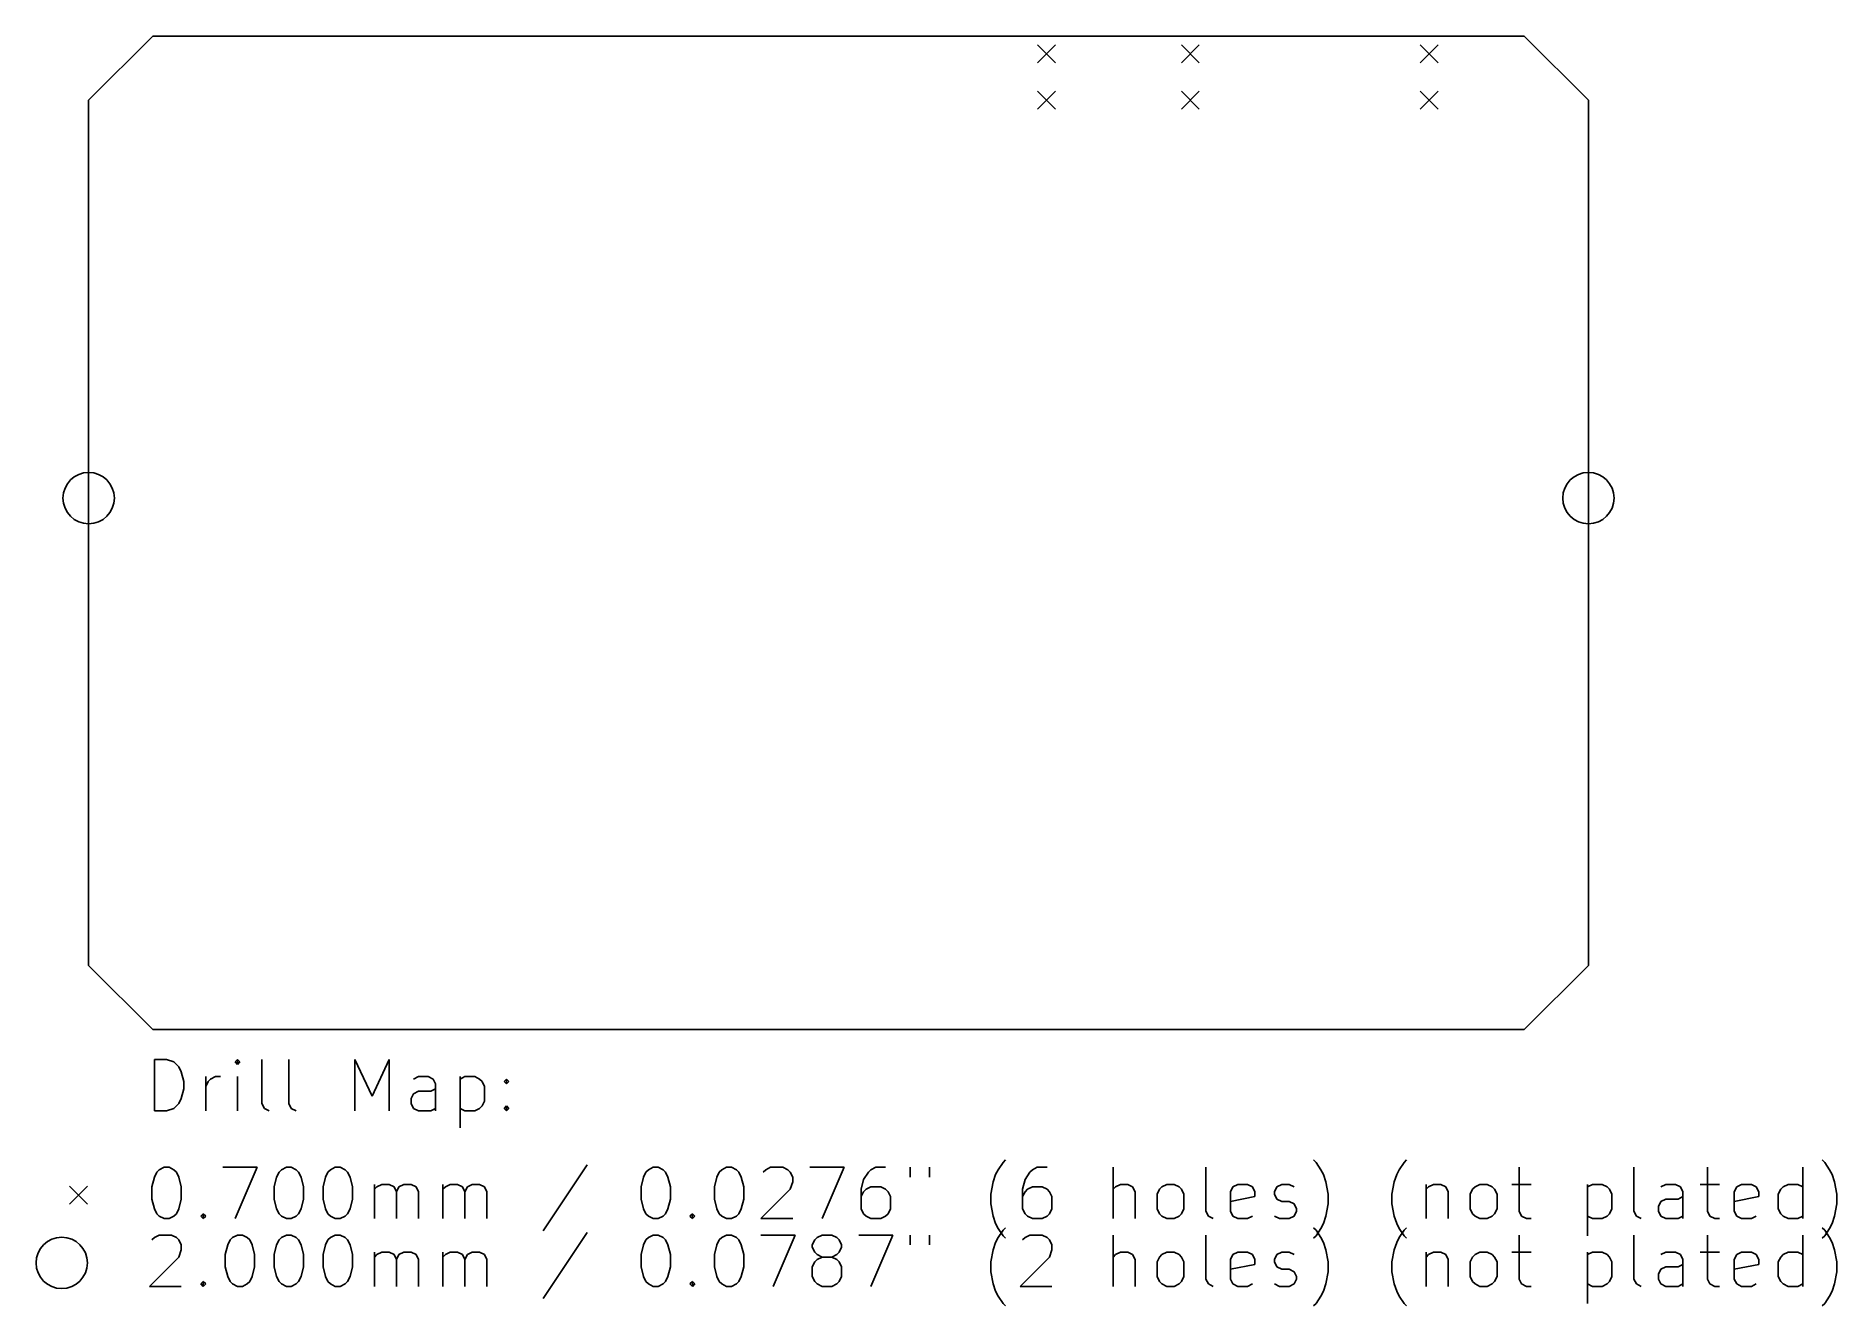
# Model space of a CAD drawing. Extents: x -2 to 68.1, y -49.5 to 0.
import ezdxf

# ---------------------------------------------------------------- set-up
doc = ezdxf.new("R2010")
doc.units = 0
doc.layers.add('BLACK', color=7, linetype='CONTINUOUS')

msp = doc.modelspace()

# ---------------------------------------------------------------- linework, layer by layer
at = {"layer": 'BLACK', "linetype": 'CONTINUOUS'}
for p, q in [((2.5, 0), (0, -2.5)), ((55.9, 0), (2.5, 0)), ((55.9, 0), (58.4, -2.5)), ((36.95, -0.35), (37.65, -1.05)), ((37.65, -0.35), (36.95, -1.05)), ((42.55, -0.35), (43.25, -1.05)), ((43.25, -0.35), (42.55, -1.05)), ((51.85, -0.35), (52.55, -1.05)), ((52.55, -0.35), (51.85, -1.05)), ((0, -36.2), (0, -2.5)), ((36.95, -2.15), (37.65, -2.85)), ((37.65, -2.15), (36.95, -2.85)), ((42.55, -2.15), (43.25, -2.85)), ((43.25, -2.15), (42.55, -2.85)), ((51.85, -2.15), (52.55, -2.85)), ((52.55, -2.15), (51.85, -2.85)), ((58.4, -36.2), (58.4, -2.5)), ((2.5, -38.7), (0, -36.2)), ((55.9, -38.7), (58.4, -36.2)), ((2.5, -38.7), (55.9, -38.7)), ((2.557768, -41.864838), (2.557768, -39.864838)), ((2.557768, -39.864838), (3.033958, -39.864838)), ((3.033958, -39.864838), (3.319673, -39.960076)), ((3.319673, -39.960076), (3.510149, -40.150552)), ((5.795863, -39.864838), (5.700625, -39.960076)), ((5.700625, -39.960076), (5.795863, -40.055314)), ((5.891101, -39.960076), (5.795863, -39.864838)), ((5.795863, -39.864838), (5.795863, -40.055314)), ((5.795863, -40.055314), (5.891101, -39.960076)), ((6.748244, -41.579123), (6.748244, -39.864838)), ((7.795863, -41.579123), (7.795863, -39.864838)), ((10.367292, -41.864838), (10.367292, -39.864838)), ((10.367292, -39.864838), (11.033959, -41.293409)), ((11.033959, -41.293409), (11.700625, -39.864838)), ((11.700625, -39.864838), (11.700625, -41.864838)), ((3.510149, -40.150552), (3.605387, -40.341028)), ((3.605387, -40.341028), (3.700625, -40.72198)), ((4.557768, -41.864838), (4.557768, -40.531504)), ((4.653006, -40.72198), (4.748244, -40.626742)), ((4.748244, -40.626742), (4.93872, -40.531504)), ((4.93872, -40.531504), (5.129197, -40.531504)), ((5.795863, -41.864838), (5.795863, -40.531504)), ((12.843482, -40.531504), (12.653006, -40.626742)), ((13.224435, -40.531504), (12.843482, -40.531504)), ((13.414911, -40.626742), (13.224435, -40.531504)), ((13.510149, -40.817219), (13.414911, -40.626742)), ((14.46253, -40.531504), (14.46253, -42.531504)), ((14.46253, -40.626742), (14.653006, -40.531504)), ((14.653006, -40.531504), (15.033959, -40.531504)), ((15.033959, -40.531504), (15.224435, -40.626742)), ((15.224435, -40.626742), (15.319673, -40.72198)), ((16.176816, -40.72198), (16.272054, -40.626742)), ((16.272054, -40.626742), (16.367292, -40.72198)), ((16.272054, -40.626742), (16.272054, -40.817219)), ((3.700625, -41.007695), (3.605387, -41.388647)), ((3.700625, -40.72198), (3.700625, -41.007695)), ((4.557768, -40.912457), (4.653006, -40.72198)), ((12.557768, -41.388647), (12.653006, -41.198171)), ((12.653006, -41.198171), (12.843482, -41.102933)), ((12.843482, -41.102933), (13.319673, -41.102933)), ((13.319673, -41.102933), (13.510149, -41.007695)), ((13.510149, -41.864838), (13.510149, -40.817219)), ((15.319673, -40.72198), (15.414911, -40.912457)), ((15.414911, -40.912457), (15.414911, -41.483885)), ((16.272054, -40.817219), (16.176816, -40.72198)), ((16.367292, -40.72198), (16.272054, -40.817219)), ((3.033958, -41.864838), (2.557768, -41.864838)), ((3.319673, -41.7696), (3.033958, -41.864838)), ((3.510149, -41.579123), (3.319673, -41.7696)), ((3.605387, -41.388647), (3.510149, -41.579123)), ((6.843482, -41.7696), (6.748244, -41.579123)), ((7.033958, -41.864838), (6.843482, -41.7696)), ((7.891101, -41.7696), (7.795863, -41.579123)), ((8.081577, -41.864838), (7.891101, -41.7696)), ((12.557768, -41.579123), (12.557768, -41.388647)), ((12.653006, -41.7696), (12.557768, -41.579123)), ((12.843482, -41.864838), (12.653006, -41.7696)), ((13.319673, -41.864838), (12.843482, -41.864838)), ((13.510149, -41.7696), (13.319673, -41.864838)), ((14.653006, -41.864838), (14.46253, -41.7696)), ((15.033959, -41.864838), (14.653006, -41.864838)), ((15.224435, -41.7696), (15.033959, -41.864838)), ((15.319673, -41.674361), (15.224435, -41.7696)), ((15.414911, -41.483885), (15.319673, -41.674361)), ((16.176816, -41.7696), (16.272054, -41.674361)), ((16.272054, -41.864838), (16.176816, -41.7696)), ((16.272054, -41.674361), (16.367292, -41.7696)), ((16.272054, -41.674361), (16.272054, -41.864838)), ((16.367292, -41.7696), (16.272054, -41.864838)), ((2.653006, -44.255314), (2.748244, -44.160076)), ((2.748244, -44.160076), (2.93872, -44.064838)), ((2.93872, -44.064838), (3.129197, -44.064838)), ((3.129197, -44.064838), (3.319673, -44.160076)), ((3.319673, -44.160076), (3.414911, -44.255314)), ((5.224435, -44.064838), (6.557768, -44.064838)), ((6.557768, -44.064838), (5.700625, -46.064838)), ((7.414911, -44.255314), (7.510149, -44.160076)), ((7.510149, -44.160076), (7.700625, -44.064838)), ((7.700625, -44.064838), (7.891102, -44.064838)), ((7.891102, -44.064838), (8.081578, -44.160076)), ((8.081578, -44.160076), (8.176816, -44.255314)), ((9.319673, -44.255314), (9.414911, -44.160076)), ((9.414911, -44.160076), (9.605387, -44.064838)), ((9.605387, -44.064838), (9.795864, -44.064838)), ((9.795864, -44.064838), (9.98634, -44.160076)), ((9.98634, -44.160076), (10.081578, -44.255314)), ((19.414912, -43.9696), (17.700627, -46.541028)), ((21.700627, -44.255314), (21.795865, -44.160076)), ((21.795865, -44.160076), (21.986341, -44.064838)), ((21.986341, -44.064838), (22.176818, -44.064838)), ((22.176818, -44.064838), (22.367294, -44.160076)), ((22.367294, -44.160076), (22.462532, -44.255314)), ((24.55777, -44.255314), (24.653008, -44.160076)), ((24.653008, -44.160076), (24.843484, -44.064838)), ((24.843484, -44.064838), (25.033961, -44.064838)), ((25.033961, -44.064838), (25.224437, -44.160076)), ((25.224437, -44.160076), (25.319675, -44.255314)), ((26.272056, -44.255314), (26.367294, -44.160076)), ((26.367294, -44.160076), (26.55777, -44.064838)), ((26.55777, -44.064838), (27.033961, -44.064838)), ((27.033961, -44.064838), (27.224437, -44.160076)), ((27.224437, -44.160076), (27.319675, -44.255314)), ((28.08158, -44.064838), (29.414913, -44.064838)), ((29.414913, -44.064838), (28.55777, -46.064838)), ((30.462532, -44.160076), (30.367294, -44.255314)), ((30.653008, -44.064838), (30.462532, -44.160076)), ((31.033961, -44.064838), (30.653008, -44.064838)), ((31.986342, -44.064838), (31.986342, -44.44579)), ((32.748247, -44.064838), (32.748247, -44.44579)), ((35.319676, -44.350552), (35.414914, -44.160076)), ((35.414914, -44.160076), (35.60539, -43.874361)), ((35.60539, -43.874361), (35.700629, -43.779123)), ((36.748247, -44.160076), (36.653009, -44.255314)), ((36.938723, -44.064838), (36.748247, -44.160076)), ((37.319676, -44.064838), (36.938723, -44.064838)), ((39.891105, -46.064838), (39.891105, -44.064838)), ((43.510153, -45.779123), (43.510153, -44.064838)), ((47.795868, -43.874361), (47.70063, -43.779123)), ((47.986344, -44.160076), (47.795868, -43.874361)), ((48.081582, -44.350552), (47.986344, -44.160076)), ((50.938725, -44.350552), (51.033963, -44.160076)), ((51.033963, -44.160076), (51.224439, -43.874361)), ((51.224439, -43.874361), (51.319678, -43.779123)), ((55.70063, -44.064838), (55.70063, -45.779123)), ((60.176821, -45.779123), (60.176821, -44.064838)), ((63.033964, -44.064838), (63.033964, -45.779123)), ((66.74825, -46.064838), (66.74825, -44.064838)), ((67.605393, -43.874361), (67.510155, -43.779123)), ((67.795869, -44.160076), (67.605393, -43.874361)), ((67.891107, -44.350552), (67.795869, -44.160076)), ((-0.75, -44.8), (-0.05, -45.5)), ((-0.05, -44.8), (-0.75, -45.5)), ((2.46253, -44.826742), (2.557768, -44.44579)), ((2.46253, -45.302933), (2.46253, -44.826742)), ((2.557768, -44.44579), (2.653006, -44.255314)), ((3.414911, -44.255314), (3.510149, -44.44579)), ((3.510149, -44.44579), (3.605387, -44.826742)), ((3.605387, -44.826742), (3.605387, -45.302933)), ((7.224435, -44.826742), (7.319673, -44.44579)), ((7.224435, -45.302933), (7.224435, -44.826742)), ((7.319673, -44.44579), (7.414911, -44.255314)), ((8.176816, -44.255314), (8.272054, -44.44579)), ((8.272054, -44.44579), (8.367292, -44.826742)), ((8.367292, -44.826742), (8.367292, -45.302933)), ((9.129197, -44.826742), (9.224435, -44.44579)), ((9.129197, -45.302933), (9.129197, -44.826742)), ((9.224435, -44.44579), (9.319673, -44.255314)), ((10.081578, -44.255314), (10.176816, -44.44579)), ((10.176816, -44.44579), (10.272054, -44.826742)), ((10.272054, -44.826742), (10.272054, -45.302933)), ((11.129197, -46.064838), (11.129197, -44.731504)), ((11.129197, -44.92198), (11.224435, -44.826742)), ((11.224435, -44.826742), (11.414911, -44.731504)), ((11.414911, -44.731504), (11.700626, -44.731504)), ((11.700626, -44.731504), (11.891102, -44.826742)), ((11.891102, -44.826742), (11.98634, -45.017219)), ((11.98634, -45.017219), (12.081578, -44.826742)), ((12.081578, -44.826742), (12.272054, -44.731504)), ((12.272054, -44.731504), (12.557768, -44.731504)), ((12.557768, -44.731504), (12.748245, -44.826742)), ((12.748245, -44.826742), (12.843483, -45.017219)), ((13.795864, -46.064838), (13.795864, -44.731504)), ((13.795864, -44.92198), (13.891102, -44.826742)), ((13.891102, -44.826742), (14.081578, -44.731504)), ((14.081578, -44.731504), (14.367293, -44.731504)), ((14.367293, -44.731504), (14.557769, -44.826742)), ((14.557769, -44.826742), (14.653007, -45.017219)), ((14.653007, -45.017219), (14.748245, -44.826742)), ((14.748245, -44.826742), (14.938721, -44.731504)), ((14.938721, -44.731504), (15.224435, -44.731504)), ((15.224435, -44.731504), (15.414912, -44.826742)), ((15.414912, -44.826742), (15.51015, -45.017219)), ((21.510151, -44.826742), (21.605389, -44.44579)), ((21.510151, -45.302933), (21.510151, -44.826742)), ((21.605389, -44.44579), (21.700627, -44.255314)), ((22.462532, -44.255314), (22.55777, -44.44579)), ((22.55777, -44.44579), (22.653008, -44.826742)), ((22.653008, -44.826742), (22.653008, -45.302933)), ((24.367294, -44.826742), (24.462532, -44.44579)), ((24.367294, -45.302933), (24.367294, -44.826742)), ((24.462532, -44.44579), (24.55777, -44.255314)), ((25.319675, -44.255314), (25.414913, -44.44579)), ((25.414913, -44.44579), (25.510151, -44.826742)), ((25.510151, -44.826742), (25.510151, -45.302933)), ((27.319675, -44.255314), (27.414913, -44.44579)), ((27.414913, -44.636266), (27.319675, -44.92198)), ((27.414913, -44.44579), (27.414913, -44.636266)), ((30.176818, -44.541028), (30.08158, -44.92198)), ((30.367294, -44.255314), (30.176818, -44.541028)), ((30.462532, -44.826742), (30.272056, -44.92198)), ((30.843485, -44.826742), (30.462532, -44.826742)), ((31.033961, -44.92198), (30.843485, -44.826742)), ((35.1292, -45.112457), (35.224438, -44.636266)), ((35.224438, -44.636266), (35.319676, -44.350552)), ((36.462533, -44.541028), (36.367295, -44.92198)), ((36.653009, -44.255314), (36.462533, -44.541028)), ((36.748247, -44.826742), (36.557771, -44.92198)), ((37.1292, -44.826742), (36.748247, -44.826742)), ((37.319676, -44.92198), (37.1292, -44.826742)), ((39.986343, -44.826742), (39.891105, -44.92198)), ((40.176819, -44.731504), (39.986343, -44.826742)), ((40.462534, -44.731504), (40.176819, -44.731504)), ((40.65301, -44.826742), (40.462534, -44.731504)), ((40.748248, -45.017219), (40.65301, -44.826742)), ((41.700629, -44.92198), (41.795867, -44.826742)), ((41.795867, -44.826742), (41.986343, -44.731504)), ((41.986343, -44.731504), (42.272058, -44.731504)), ((42.272058, -44.731504), (42.462534, -44.826742)), ((42.462534, -44.826742), (42.557772, -44.92198)), ((44.462534, -45.017219), (44.557772, -44.826742)), ((44.557772, -44.826742), (44.748248, -44.731504)), ((44.748248, -44.731504), (45.129201, -44.731504)), ((45.129201, -44.731504), (45.319677, -44.826742)), ((45.319677, -44.826742), (45.414915, -45.017219)), ((46.17682, -45.017219), (46.272058, -44.826742)), ((46.272058, -44.826742), (46.462534, -44.731504)), ((46.462534, -44.731504), (46.748248, -44.731504)), ((46.748248, -44.731504), (46.938725, -44.826742)), ((48.17682, -44.636266), (48.081582, -44.350552)), ((48.272058, -45.112457), (48.17682, -44.636266)), ((50.748249, -45.112457), (50.843487, -44.636266)), ((50.843487, -44.636266), (50.938725, -44.350552)), ((52.081582, -44.731504), (52.081582, -46.064838)), ((52.081582, -44.92198), (52.17682, -44.826742)), ((52.17682, -44.826742), (52.367296, -44.731504)), ((52.367296, -44.731504), (52.653011, -44.731504)), ((52.653011, -44.731504), (52.843487, -44.826742)), ((52.843487, -44.826742), (52.938725, -45.017219)), ((53.891106, -44.92198), (53.986344, -44.826742)), ((53.986344, -44.826742), (54.17682, -44.731504)), ((54.17682, -44.731504), (54.462535, -44.731504)), ((54.462535, -44.731504), (54.653011, -44.826742)), ((54.653011, -44.826742), (54.748249, -44.92198)), ((55.414916, -44.731504), (56.17682, -44.731504)), ((58.367297, -44.731504), (58.367297, -46.731504)), ((58.367297, -44.826742), (58.557773, -44.731504)), ((58.557773, -44.731504), (58.938726, -44.731504)), ((58.938726, -44.731504), (59.129202, -44.826742)), ((59.129202, -44.826742), (59.22444, -44.92198)), ((61.414916, -44.731504), (61.22444, -44.826742)), ((61.795869, -44.731504), (61.414916, -44.731504)), ((61.986345, -44.826742), (61.795869, -44.731504)), ((62.081583, -45.017219), (61.986345, -44.826742)), ((62.74825, -44.731504), (63.510154, -44.731504)), ((64.081583, -45.017219), (64.176821, -44.826742)), ((64.176821, -44.826742), (64.367297, -44.731504)), ((64.367297, -44.731504), (64.74825, -44.731504)), ((64.74825, -44.731504), (64.938726, -44.826742)), ((64.938726, -44.826742), (65.033964, -45.017219)), ((65.891107, -44.92198), (65.986345, -44.826742)), ((65.986345, -44.826742), (66.176821, -44.731504)), ((66.176821, -44.731504), (66.557774, -44.731504)), ((66.557774, -44.731504), (66.74825, -44.826742)), ((67.986345, -44.636266), (67.891107, -44.350552)), ((68.081583, -45.112457), (67.986345, -44.636266)), ((2.557768, -45.683885), (2.46253, -45.302933)), ((3.605387, -45.302933), (3.510149, -45.683885)), ((7.319673, -45.683885), (7.224435, -45.302933)), ((8.367292, -45.302933), (8.272054, -45.683885)), ((9.224435, -45.683885), (9.129197, -45.302933)), ((10.272054, -45.302933), (10.176816, -45.683885)), ((11.98634, -45.017219), (11.98634, -46.064838)), ((12.843483, -45.017219), (12.843483, -46.064838)), ((14.653007, -45.017219), (14.653007, -46.064838)), ((15.51015, -45.017219), (15.51015, -46.064838)), ((21.605389, -45.683885), (21.510151, -45.302933)), ((22.653008, -45.302933), (22.55777, -45.683885)), ((24.462532, -45.683885), (24.367294, -45.302933)), ((25.510151, -45.302933), (25.414913, -45.683885)), ((27.319675, -44.92198), (26.176818, -46.064838)), ((30.08158, -44.92198), (30.08158, -45.683885)), ((30.176818, -45.017219), (30.08158, -45.207695)), ((30.272056, -44.92198), (30.176818, -45.017219)), ((31.129199, -45.017219), (31.033961, -44.92198)), ((31.224437, -45.207695), (31.129199, -45.017219)), ((31.224437, -45.683885), (31.224437, -45.207695)), ((35.1292, -45.493409), (35.1292, -45.112457)), ((35.224438, -45.9696), (35.1292, -45.493409)), ((36.367295, -44.92198), (36.367295, -45.683885)), ((36.462533, -45.017219), (36.367295, -45.207695)), ((36.557771, -44.92198), (36.462533, -45.017219)), ((37.414914, -45.017219), (37.319676, -44.92198)), ((37.510152, -45.207695), (37.414914, -45.017219)), ((37.510152, -45.683885), (37.510152, -45.207695)), ((40.748248, -46.064838), (40.748248, -45.017219)), ((41.605391, -45.112457), (41.700629, -44.92198)), ((41.605391, -45.683885), (41.605391, -45.112457)), ((42.557772, -44.92198), (42.65301, -45.112457)), ((42.65301, -45.112457), (42.65301, -45.683885)), ((44.462534, -45.779123), (44.462534, -45.017219)), ((45.414915, -45.207695), (44.462534, -45.398171)), ((45.414915, -45.017219), (45.414915, -45.207695)), ((46.17682, -45.112457), (46.17682, -45.017219)), ((46.272058, -45.302933), (46.17682, -45.112457)), ((46.462534, -45.398171), (46.272058, -45.302933)), ((46.748248, -45.398171), (46.462534, -45.398171)), ((46.938725, -45.493409), (46.748248, -45.398171)), ((47.033963, -45.683885), (46.938725, -45.493409)), ((48.17682, -45.9696), (48.272058, -45.493409)), ((48.272058, -45.493409), (48.272058, -45.112457)), ((50.748249, -45.493409), (50.748249, -45.112457)), ((50.843487, -45.9696), (50.748249, -45.493409)), ((52.938725, -45.017219), (52.938725, -46.064838)), ((53.795868, -45.112457), (53.891106, -44.92198)), ((53.795868, -45.683885), (53.795868, -45.112457)), ((54.748249, -44.92198), (54.843487, -45.112457)), ((54.843487, -45.112457), (54.843487, -45.683885)), ((59.22444, -44.92198), (59.319678, -45.112457)), ((59.319678, -45.112457), (59.319678, -45.683885)), ((61.129202, -45.588647), (61.22444, -45.398171)), ((61.22444, -45.398171), (61.414916, -45.302933)), ((61.414916, -45.302933), (61.891107, -45.302933)), ((61.891107, -45.302933), (62.081583, -45.207695)), ((62.081583, -46.064838), (62.081583, -45.017219)), ((64.081583, -45.779123), (64.081583, -45.017219)), ((65.033964, -45.207695), (64.081583, -45.398171)), ((65.033964, -45.017219), (65.033964, -45.207695)), ((65.795869, -45.112457), (65.891107, -44.92198)), ((65.795869, -45.683885), (65.795869, -45.112457)), ((67.986345, -45.9696), (68.081583, -45.493409)), ((68.081583, -45.493409), (68.081583, -45.112457)), ((2.653006, -45.874361), (2.557768, -45.683885)), ((2.748244, -45.9696), (2.653006, -45.874361)), ((2.93872, -46.064838), (2.748244, -45.9696)), ((3.129197, -46.064838), (2.93872, -46.064838)), ((3.319673, -45.9696), (3.129197, -46.064838)), ((3.414911, -45.874361), (3.319673, -45.9696)), ((3.510149, -45.683885), (3.414911, -45.874361)), ((4.367292, -45.9696), (4.46253, -45.874361)), ((4.46253, -46.064838), (4.367292, -45.9696)), ((4.46253, -45.874361), (4.557768, -45.9696)), ((4.46253, -45.874361), (4.46253, -46.064838)), ((4.557768, -45.9696), (4.46253, -46.064838)), ((7.414911, -45.874361), (7.319673, -45.683885)), ((7.510149, -45.9696), (7.414911, -45.874361)), ((7.700625, -46.064838), (7.510149, -45.9696)), ((7.891102, -46.064838), (7.700625, -46.064838)), ((8.081578, -45.9696), (7.891102, -46.064838)), ((8.176816, -45.874361), (8.081578, -45.9696)), ((8.272054, -45.683885), (8.176816, -45.874361)), ((9.319673, -45.874361), (9.224435, -45.683885)), ((9.414911, -45.9696), (9.319673, -45.874361)), ((9.605387, -46.064838), (9.414911, -45.9696)), ((9.795864, -46.064838), (9.605387, -46.064838)), ((9.98634, -45.9696), (9.795864, -46.064838)), ((10.081578, -45.874361), (9.98634, -45.9696)), ((10.176816, -45.683885), (10.081578, -45.874361)), ((21.700627, -45.874361), (21.605389, -45.683885)), ((21.795865, -45.9696), (21.700627, -45.874361)), ((21.986341, -46.064838), (21.795865, -45.9696)), ((22.176818, -46.064838), (21.986341, -46.064838)), ((22.367294, -45.9696), (22.176818, -46.064838)), ((22.462532, -45.874361), (22.367294, -45.9696)), ((22.55777, -45.683885), (22.462532, -45.874361)), ((23.414913, -45.9696), (23.510151, -45.874361)), ((23.510151, -46.064838), (23.414913, -45.9696)), ((23.510151, -45.874361), (23.605389, -45.9696)), ((23.510151, -45.874361), (23.510151, -46.064838)), ((23.605389, -45.9696), (23.510151, -46.064838)), ((24.55777, -45.874361), (24.462532, -45.683885)), ((24.653008, -45.9696), (24.55777, -45.874361)), ((24.843484, -46.064838), (24.653008, -45.9696)), ((25.033961, -46.064838), (24.843484, -46.064838)), ((25.224437, -45.9696), (25.033961, -46.064838)), ((25.319675, -45.874361), (25.224437, -45.9696)), ((25.414913, -45.683885), (25.319675, -45.874361)), ((26.176818, -46.064838), (27.414913, -46.064838)), ((30.08158, -45.683885), (30.176818, -45.874361)), ((30.176818, -45.874361), (30.272056, -45.9696)), ((30.272056, -45.9696), (30.462532, -46.064838)), ((30.462532, -46.064838), (30.843485, -46.064838)), ((30.843485, -46.064838), (31.033961, -45.9696)), ((31.033961, -45.9696), (31.129199, -45.874361)), ((31.129199, -45.874361), (31.224437, -45.683885)), ((35.319676, -46.255314), (35.224438, -45.9696)), ((35.414914, -46.44579), (35.319676, -46.255314)), ((36.367295, -45.683885), (36.462533, -45.874361)), ((36.462533, -45.874361), (36.557771, -45.9696)), ((36.557771, -45.9696), (36.748247, -46.064838)), ((36.748247, -46.064838), (37.1292, -46.064838)), ((37.1292, -46.064838), (37.319676, -45.9696)), ((37.319676, -45.9696), (37.414914, -45.874361)), ((37.414914, -45.874361), (37.510152, -45.683885)), ((41.700629, -45.874361), (41.605391, -45.683885)), ((41.795867, -45.9696), (41.700629, -45.874361)), ((41.986343, -46.064838), (41.795867, -45.9696)), ((42.272058, -46.064838), (41.986343, -46.064838)), ((42.462534, -45.9696), (42.272058, -46.064838)), ((42.557772, -45.874361), (42.462534, -45.9696)), ((42.65301, -45.683885), (42.557772, -45.874361)), ((43.605391, -45.9696), (43.510153, -45.779123)), ((43.795867, -46.064838), (43.605391, -45.9696)), ((44.557772, -45.9696), (44.462534, -45.779123)), ((44.748248, -46.064838), (44.557772, -45.9696)), ((45.129201, -46.064838), (44.748248, -46.064838)), ((45.319677, -45.9696), (45.129201, -46.064838)), ((46.17682, -45.9696), (46.367296, -46.064838)), ((46.367296, -46.064838), (46.748248, -46.064838)), ((46.748248, -46.064838), (46.938725, -45.9696)), ((46.938725, -45.9696), (47.033963, -45.779123)), ((47.033963, -45.779123), (47.033963, -45.683885)), ((47.986344, -46.44579), (48.081582, -46.255314)), ((48.081582, -46.255314), (48.17682, -45.9696)), ((50.938725, -46.255314), (50.843487, -45.9696)), ((51.033963, -46.44579), (50.938725, -46.255314)), ((53.891106, -45.874361), (53.795868, -45.683885)), ((53.986344, -45.9696), (53.891106, -45.874361)), ((54.17682, -46.064838), (53.986344, -45.9696)), ((54.462535, -46.064838), (54.17682, -46.064838)), ((54.653011, -45.9696), (54.462535, -46.064838)), ((54.748249, -45.874361), (54.653011, -45.9696)), ((54.843487, -45.683885), (54.748249, -45.874361)), ((55.70063, -45.779123), (55.795868, -45.9696)), ((55.795868, -45.9696), (55.986344, -46.064838)), ((55.986344, -46.064838), (56.17682, -46.064838)), ((58.557773, -46.064838), (58.367297, -45.9696)), ((58.938726, -46.064838), (58.557773, -46.064838)), ((59.129202, -45.9696), (58.938726, -46.064838)), ((59.22444, -45.874361), (59.129202, -45.9696)), ((59.319678, -45.683885), (59.22444, -45.874361)), ((60.272059, -45.9696), (60.176821, -45.779123)), ((60.462535, -46.064838), (60.272059, -45.9696)), ((61.129202, -45.779123), (61.129202, -45.588647)), ((61.22444, -45.9696), (61.129202, -45.779123)), ((61.414916, -46.064838), (61.22444, -45.9696)), ((61.891107, -46.064838), (61.414916, -46.064838)), ((62.081583, -45.9696), (61.891107, -46.064838)), ((63.033964, -45.779123), (63.129202, -45.9696)), ((63.129202, -45.9696), (63.319678, -46.064838)), ((63.319678, -46.064838), (63.510154, -46.064838)), ((64.176821, -45.9696), (64.081583, -45.779123)), ((64.367297, -46.064838), (64.176821, -45.9696)), ((64.74825, -46.064838), (64.367297, -46.064838)), ((64.938726, -45.9696), (64.74825, -46.064838)), ((65.891107, -45.874361), (65.795869, -45.683885)), ((65.986345, -45.9696), (65.891107, -45.874361)), ((66.176821, -46.064838), (65.986345, -45.9696)), ((66.557774, -46.064838), (66.176821, -46.064838)), ((66.74825, -45.9696), (66.557774, -46.064838)), ((67.795869, -46.44579), (67.891107, -46.255314)), ((67.891107, -46.255314), (67.986345, -45.9696)), ((2.46253, -46.895314), (2.557768, -46.800076)), ((2.557768, -46.800076), (2.748244, -46.704838)), ((2.748244, -46.704838), (3.224435, -46.704838)), ((3.224435, -46.704838), (3.414911, -46.800076)), ((3.414911, -46.800076), (3.510149, -46.895314)), ((3.510149, -46.895314), (3.605387, -47.08579)), ((5.414911, -47.08579), (5.510149, -46.895314)), ((5.510149, -46.895314), (5.605387, -46.800076)), ((5.605387, -46.800076), (5.795863, -46.704838)), ((5.795863, -46.704838), (5.98634, -46.704838)), ((5.98634, -46.704838), (6.176816, -46.800076)), ((6.176816, -46.800076), (6.272054, -46.895314)), ((6.272054, -46.895314), (6.367292, -47.08579)), ((7.319673, -47.08579), (7.414911, -46.895314)), ((7.414911, -46.895314), (7.510149, -46.800076)), ((7.510149, -46.800076), (7.700625, -46.704838)), ((7.700625, -46.704838), (7.891102, -46.704838)), ((7.891102, -46.704838), (8.081578, -46.800076)), ((8.081578, -46.800076), (8.176816, -46.895314)), ((8.176816, -46.895314), (8.272054, -47.08579)), ((9.224435, -47.08579), (9.319673, -46.895314)), ((9.319673, -46.895314), (9.414911, -46.800076)), ((9.414911, -46.800076), (9.605387, -46.704838)), ((9.605387, -46.704838), (9.795864, -46.704838)), ((9.795864, -46.704838), (9.98634, -46.800076)), ((9.98634, -46.800076), (10.081578, -46.895314)), ((10.081578, -46.895314), (10.176816, -47.08579)), ((19.414912, -46.6096), (17.700627, -49.181028)), ((21.605389, -47.08579), (21.700627, -46.895314)), ((21.700627, -46.895314), (21.795865, -46.800076)), ((21.795865, -46.800076), (21.986341, -46.704838)), ((21.986341, -46.704838), (22.176818, -46.704838)), ((22.176818, -46.704838), (22.367294, -46.800076)), ((22.367294, -46.800076), (22.462532, -46.895314)), ((22.462532, -46.895314), (22.55777, -47.08579)), ((24.462532, -47.08579), (24.55777, -46.895314)), ((24.55777, -46.895314), (24.653008, -46.800076)), ((24.653008, -46.800076), (24.843484, -46.704838)), ((24.843484, -46.704838), (25.033961, -46.704838)), ((25.033961, -46.704838), (25.224437, -46.800076)), ((25.224437, -46.800076), (25.319675, -46.895314)), ((25.319675, -46.895314), (25.414913, -47.08579)), ((26.176818, -46.704838), (27.510151, -46.704838)), ((27.510151, -46.704838), (26.653008, -48.704838)), ((28.176818, -47.08579), (28.272056, -46.895314)), ((28.272056, -46.895314), (28.367294, -46.800076)), ((28.367294, -46.800076), (28.55777, -46.704838)), ((28.55777, -46.704838), (28.938723, -46.704838)), ((28.938723, -46.704838), (29.129199, -46.800076)), ((29.129199, -46.800076), (29.224437, -46.895314)), ((29.224437, -46.895314), (29.319675, -47.08579)), ((29.986342, -46.704838), (31.319675, -46.704838)), ((31.319675, -46.704838), (30.462532, -48.704838)), ((31.986342, -46.704838), (31.986342, -47.08579)), ((32.748247, -46.704838), (32.748247, -47.08579)), ((35.319676, -46.990552), (35.414914, -46.800076)), ((35.60539, -46.731504), (35.414914, -46.44579)), ((35.414914, -46.800076), (35.60539, -46.514361)), ((35.60539, -46.514361), (35.700629, -46.419123)), ((35.700629, -46.826742), (35.60539, -46.731504)), ((36.367295, -46.895314), (36.462533, -46.800076)), ((36.462533, -46.800076), (36.653009, -46.704838)), ((36.653009, -46.704838), (37.1292, -46.704838)), ((37.1292, -46.704838), (37.319676, -46.800076)), ((37.319676, -46.800076), (37.414914, -46.895314)), ((37.414914, -46.895314), (37.510152, -47.08579)), ((39.891105, -48.704838), (39.891105, -46.704838)), ((43.510153, -48.419123), (43.510153, -46.704838)), ((47.795868, -46.514361), (47.70063, -46.419123)), ((47.70063, -46.826742), (47.795868, -46.731504)), ((47.795868, -46.731504), (47.986344, -46.44579)), ((47.986344, -46.800076), (47.795868, -46.514361)), ((48.081582, -46.990552), (47.986344, -46.800076)), ((50.938725, -46.990552), (51.033963, -46.800076)), ((51.224439, -46.731504), (51.033963, -46.44579)), ((51.033963, -46.800076), (51.224439, -46.514361)), ((51.224439, -46.514361), (51.319678, -46.419123)), ((51.319678, -46.826742), (51.224439, -46.731504)), ((55.70063, -46.704838), (55.70063, -48.419123)), ((60.176821, -48.419123), (60.176821, -46.704838)), ((63.033964, -46.704838), (63.033964, -48.419123)), ((66.74825, -48.704838), (66.74825, -46.704838)), ((67.605393, -46.514361), (67.510155, -46.419123)), ((67.510155, -46.826742), (67.605393, -46.731504)), ((67.605393, -46.731504), (67.795869, -46.44579)), ((67.795869, -46.800076), (67.605393, -46.514361)), ((67.891107, -46.990552), (67.795869, -46.800076)), ((3.510149, -47.56198), (2.367292, -48.704838)), ((3.605387, -47.276266), (3.510149, -47.56198)), ((3.605387, -47.08579), (3.605387, -47.276266)), ((5.319673, -47.466742), (5.414911, -47.08579)), ((5.319673, -47.942933), (5.319673, -47.466742)), ((6.367292, -47.08579), (6.46253, -47.466742)), ((6.46253, -47.466742), (6.46253, -47.942933)), ((7.224435, -47.466742), (7.319673, -47.08579)), ((7.224435, -47.942933), (7.224435, -47.466742)), ((8.272054, -47.08579), (8.367292, -47.466742)), ((8.367292, -47.466742), (8.367292, -47.942933)), ((9.129197, -47.466742), (9.224435, -47.08579)), ((9.129197, -47.942933), (9.129197, -47.466742)), ((10.176816, -47.08579), (10.272054, -47.466742)), ((10.272054, -47.466742), (10.272054, -47.942933)), ((11.129197, -48.704838), (11.129197, -47.371504)), ((11.129197, -47.56198), (11.224435, -47.466742)), ((11.224435, -47.466742), (11.414911, -47.371504)), ((11.414911, -47.371504), (11.700626, -47.371504)), ((11.700626, -47.371504), (11.891102, -47.466742)), ((11.891102, -47.466742), (11.98634, -47.657219)), ((11.98634, -47.657219), (12.081578, -47.466742)), ((11.98634, -47.657219), (11.98634, -48.704838)), ((12.081578, -47.466742), (12.272054, -47.371504)), ((12.272054, -47.371504), (12.557768, -47.371504)), ((12.557768, -47.371504), (12.748245, -47.466742)), ((12.748245, -47.466742), (12.843483, -47.657219)), ((12.843483, -47.657219), (12.843483, -48.704838)), ((13.795864, -48.704838), (13.795864, -47.371504)), ((13.795864, -47.56198), (13.891102, -47.466742)), ((13.891102, -47.466742), (14.081578, -47.371504)), ((14.081578, -47.371504), (14.367293, -47.371504)), ((14.367293, -47.371504), (14.557769, -47.466742)), ((14.557769, -47.466742), (14.653007, -47.657219)), ((14.653007, -47.657219), (14.748245, -47.466742)), ((14.653007, -47.657219), (14.653007, -48.704838)), ((14.748245, -47.466742), (14.938721, -47.371504)), ((14.938721, -47.371504), (15.224435, -47.371504)), ((15.224435, -47.371504), (15.414912, -47.466742)), ((15.414912, -47.466742), (15.51015, -47.657219)), ((15.51015, -47.657219), (15.51015, -48.704838)), ((21.510151, -47.466742), (21.605389, -47.08579)), ((21.510151, -47.942933), (21.510151, -47.466742)), ((22.55777, -47.08579), (22.653008, -47.466742)), ((22.653008, -47.466742), (22.653008, -47.942933)), ((24.367294, -47.466742), (24.462532, -47.08579)), ((24.367294, -47.942933), (24.367294, -47.466742)), ((25.414913, -47.08579), (25.510151, -47.466742)), ((25.510151, -47.466742), (25.510151, -47.942933)), ((28.176818, -47.181028), (28.176818, -47.08579)), ((28.272056, -47.371504), (28.176818, -47.181028)), ((28.367294, -47.466742), (28.272056, -47.371504)), ((28.367294, -47.657219), (28.272056, -47.752457)), ((28.55777, -47.56198), (28.367294, -47.466742)), ((28.55777, -47.56198), (28.367294, -47.657219)), ((28.938723, -47.56198), (28.55777, -47.56198)), ((29.129199, -47.466742), (28.938723, -47.56198)), ((29.129199, -47.657219), (28.938723, -47.56198)), ((29.224437, -47.371504), (29.129199, -47.466742)), ((29.224437, -47.752457), (29.129199, -47.657219)), ((29.319675, -47.181028), (29.224437, -47.371504)), ((29.319675, -47.08579), (29.319675, -47.181028)), ((35.1292, -47.752457), (35.224438, -47.276266)), ((35.224438, -47.276266), (35.319676, -46.990552)), ((37.414914, -47.56198), (36.272057, -48.704838)), ((37.510152, -47.276266), (37.414914, -47.56198)), ((37.510152, -47.08579), (37.510152, -47.276266)), ((39.986343, -47.466742), (39.891105, -47.56198)), ((40.176819, -47.371504), (39.986343, -47.466742)), ((40.462534, -47.371504), (40.176819, -47.371504)), ((40.65301, -47.466742), (40.462534, -47.371504)), ((40.748248, -47.657219), (40.65301, -47.466742)), ((40.748248, -48.704838), (40.748248, -47.657219)), ((41.605391, -47.752457), (41.700629, -47.56198)), ((41.700629, -47.56198), (41.795867, -47.466742)), ((41.795867, -47.466742), (41.986343, -47.371504)), ((41.986343, -47.371504), (42.272058, -47.371504)), ((42.272058, -47.371504), (42.462534, -47.466742)), ((42.462534, -47.466742), (42.557772, -47.56198)), ((42.557772, -47.56198), (42.65301, -47.752457)), ((44.462534, -47.657219), (44.557772, -47.466742)), ((44.462534, -48.419123), (44.462534, -47.657219)), ((44.557772, -47.466742), (44.748248, -47.371504)), ((44.748248, -47.371504), (45.129201, -47.371504)), ((45.129201, -47.371504), (45.319677, -47.466742)), ((45.319677, -47.466742), (45.414915, -47.657219)), ((45.414915, -47.657219), (45.414915, -47.847695)), ((46.17682, -47.657219), (46.272058, -47.466742)), ((46.17682, -47.752457), (46.17682, -47.657219)), ((46.272058, -47.466742), (46.462534, -47.371504)), ((46.462534, -47.371504), (46.748248, -47.371504)), ((46.748248, -47.371504), (46.938725, -47.466742)), ((48.17682, -47.276266), (48.081582, -46.990552)), ((48.272058, -47.752457), (48.17682, -47.276266)), ((50.748249, -47.752457), (50.843487, -47.276266)), ((50.843487, -47.276266), (50.938725, -46.990552)), ((52.081582, -47.371504), (52.081582, -48.704838)), ((52.081582, -47.56198), (52.17682, -47.466742)), ((52.17682, -47.466742), (52.367296, -47.371504)), ((52.367296, -47.371504), (52.653011, -47.371504)), ((52.653011, -47.371504), (52.843487, -47.466742)), ((52.843487, -47.466742), (52.938725, -47.657219)), ((52.938725, -47.657219), (52.938725, -48.704838)), ((53.795868, -47.752457), (53.891106, -47.56198)), ((53.891106, -47.56198), (53.986344, -47.466742)), ((53.986344, -47.466742), (54.17682, -47.371504)), ((54.17682, -47.371504), (54.462535, -47.371504)), ((54.462535, -47.371504), (54.653011, -47.466742)), ((54.653011, -47.466742), (54.748249, -47.56198)), ((54.748249, -47.56198), (54.843487, -47.752457)), ((55.414916, -47.371504), (56.17682, -47.371504)), ((58.367297, -47.371504), (58.367297, -49.371504)), ((58.367297, -47.466742), (58.557773, -47.371504)), ((58.557773, -47.371504), (58.938726, -47.371504)), ((58.938726, -47.371504), (59.129202, -47.466742)), ((59.129202, -47.466742), (59.22444, -47.56198)), ((59.22444, -47.56198), (59.319678, -47.752457)), ((61.414916, -47.371504), (61.22444, -47.466742)), ((61.795869, -47.371504), (61.414916, -47.371504)), ((61.986345, -47.466742), (61.795869, -47.371504)), ((62.081583, -47.657219), (61.986345, -47.466742)), ((62.081583, -48.704838), (62.081583, -47.657219)), ((62.74825, -47.371504), (63.510154, -47.371504)), ((64.081583, -47.657219), (64.176821, -47.466742)), ((64.081583, -48.419123), (64.081583, -47.657219)), ((64.176821, -47.466742), (64.367297, -47.371504)), ((64.367297, -47.371504), (64.74825, -47.371504)), ((64.74825, -47.371504), (64.938726, -47.466742)), ((64.938726, -47.466742), (65.033964, -47.657219)), ((65.033964, -47.657219), (65.033964, -47.847695)), ((65.795869, -47.752457), (65.891107, -47.56198)), ((65.891107, -47.56198), (65.986345, -47.466742)), ((65.986345, -47.466742), (66.176821, -47.371504)), ((66.176821, -47.371504), (66.557774, -47.371504)), ((66.557774, -47.371504), (66.74825, -47.466742)), ((67.986345, -47.276266), (67.891107, -46.990552)), ((68.081583, -47.752457), (67.986345, -47.276266)), ((5.414911, -48.323885), (5.319673, -47.942933)), ((5.510149, -48.514361), (5.414911, -48.323885)), ((6.367292, -48.323885), (6.272054, -48.514361)), ((6.46253, -47.942933), (6.367292, -48.323885)), ((7.319673, -48.323885), (7.224435, -47.942933)), ((7.414911, -48.514361), (7.319673, -48.323885)), ((8.272054, -48.323885), (8.176816, -48.514361)), ((8.367292, -47.942933), (8.272054, -48.323885)), ((9.224435, -48.323885), (9.129197, -47.942933)), ((9.319673, -48.514361), (9.224435, -48.323885)), ((10.176816, -48.323885), (10.081578, -48.514361)), ((10.272054, -47.942933), (10.176816, -48.323885)), ((21.605389, -48.323885), (21.510151, -47.942933)), ((21.700627, -48.514361), (21.605389, -48.323885)), ((22.55777, -48.323885), (22.462532, -48.514361)), ((22.653008, -47.942933), (22.55777, -48.323885)), ((24.462532, -48.323885), (24.367294, -47.942933)), ((24.55777, -48.514361), (24.462532, -48.323885)), ((25.414913, -48.323885), (25.319675, -48.514361)), ((25.510151, -47.942933), (25.414913, -48.323885)), ((28.272056, -47.752457), (28.176818, -47.942933)), ((28.176818, -47.942933), (28.176818, -48.323885)), ((28.176818, -48.323885), (28.272056, -48.514361)), ((29.319675, -47.942933), (29.224437, -47.752457)), ((29.224437, -48.514361), (29.319675, -48.323885)), ((29.319675, -48.323885), (29.319675, -47.942933)), ((35.1292, -48.133409), (35.1292, -47.752457)), ((35.224438, -48.6096), (35.1292, -48.133409)), ((41.605391, -48.323885), (41.605391, -47.752457)), ((41.700629, -48.514361), (41.605391, -48.323885)), ((42.65301, -48.323885), (42.557772, -48.514361)), ((42.65301, -47.752457), (42.65301, -48.323885)), ((45.414915, -47.847695), (44.462534, -48.038171)), ((46.272058, -47.942933), (46.17682, -47.752457)), ((46.462534, -48.038171), (46.272058, -47.942933)), ((46.748248, -48.038171), (46.462534, -48.038171)), ((46.938725, -48.133409), (46.748248, -48.038171)), ((47.033963, -48.323885), (46.938725, -48.133409)), ((47.033963, -48.419123), (47.033963, -48.323885)), ((48.17682, -48.6096), (48.272058, -48.133409)), ((48.272058, -48.133409), (48.272058, -47.752457)), ((50.748249, -48.133409), (50.748249, -47.752457)), ((50.843487, -48.6096), (50.748249, -48.133409)), ((53.795868, -48.323885), (53.795868, -47.752457)), ((53.891106, -48.514361), (53.795868, -48.323885)), ((54.843487, -48.323885), (54.748249, -48.514361)), ((54.843487, -47.752457), (54.843487, -48.323885)), ((59.319678, -48.323885), (59.22444, -48.514361)), ((59.319678, -47.752457), (59.319678, -48.323885)), ((61.129202, -48.228647), (61.22444, -48.038171)), ((61.129202, -48.419123), (61.129202, -48.228647)), ((61.22444, -48.038171), (61.414916, -47.942933)), ((61.414916, -47.942933), (61.891107, -47.942933)), ((61.891107, -47.942933), (62.081583, -47.847695)), ((65.033964, -47.847695), (64.081583, -48.038171)), ((65.795869, -48.323885), (65.795869, -47.752457)), ((65.891107, -48.514361), (65.795869, -48.323885)), ((67.986345, -48.6096), (68.081583, -48.133409)), ((68.081583, -48.133409), (68.081583, -47.752457)), ((2.367292, -48.704838), (3.605387, -48.704838)), ((4.367292, -48.6096), (4.46253, -48.514361)), ((4.46253, -48.704838), (4.367292, -48.6096)), ((4.46253, -48.514361), (4.557768, -48.6096)), ((4.46253, -48.514361), (4.46253, -48.704838)), ((4.557768, -48.6096), (4.46253, -48.704838)), ((5.605387, -48.6096), (5.510149, -48.514361)), ((5.795863, -48.704838), (5.605387, -48.6096)), ((5.98634, -48.704838), (5.795863, -48.704838)), ((6.176816, -48.6096), (5.98634, -48.704838)), ((6.272054, -48.514361), (6.176816, -48.6096)), ((7.510149, -48.6096), (7.414911, -48.514361)), ((7.700625, -48.704838), (7.510149, -48.6096)), ((7.891102, -48.704838), (7.700625, -48.704838)), ((8.081578, -48.6096), (7.891102, -48.704838)), ((8.176816, -48.514361), (8.081578, -48.6096)), ((9.414911, -48.6096), (9.319673, -48.514361)), ((9.605387, -48.704838), (9.414911, -48.6096)), ((9.795864, -48.704838), (9.605387, -48.704838)), ((9.98634, -48.6096), (9.795864, -48.704838)), ((10.081578, -48.514361), (9.98634, -48.6096)), ((21.795865, -48.6096), (21.700627, -48.514361)), ((21.986341, -48.704838), (21.795865, -48.6096)), ((22.176818, -48.704838), (21.986341, -48.704838)), ((22.367294, -48.6096), (22.176818, -48.704838)), ((22.462532, -48.514361), (22.367294, -48.6096)), ((23.414913, -48.6096), (23.510151, -48.514361)), ((23.510151, -48.704838), (23.414913, -48.6096)), ((23.510151, -48.514361), (23.605389, -48.6096)), ((23.510151, -48.514361), (23.510151, -48.704838)), ((23.605389, -48.6096), (23.510151, -48.704838)), ((24.653008, -48.6096), (24.55777, -48.514361)), ((24.843484, -48.704838), (24.653008, -48.6096)), ((25.033961, -48.704838), (24.843484, -48.704838)), ((25.224437, -48.6096), (25.033961, -48.704838)), ((25.319675, -48.514361), (25.224437, -48.6096)), ((28.272056, -48.514361), (28.367294, -48.6096)), ((28.367294, -48.6096), (28.55777, -48.704838)), ((28.55777, -48.704838), (28.938723, -48.704838)), ((28.938723, -48.704838), (29.129199, -48.6096)), ((29.129199, -48.6096), (29.224437, -48.514361)), ((35.319676, -48.895314), (35.224438, -48.6096)), ((35.414914, -49.08579), (35.319676, -48.895314)), ((35.60539, -49.371504), (35.414914, -49.08579)), ((36.272057, -48.704838), (37.510152, -48.704838)), ((41.795867, -48.6096), (41.700629, -48.514361)), ((41.986343, -48.704838), (41.795867, -48.6096)), ((42.272058, -48.704838), (41.986343, -48.704838)), ((42.462534, -48.6096), (42.272058, -48.704838)), ((42.557772, -48.514361), (42.462534, -48.6096)), ((43.605391, -48.6096), (43.510153, -48.419123)), ((43.795867, -48.704838), (43.605391, -48.6096)), ((44.557772, -48.6096), (44.462534, -48.419123)), ((44.748248, -48.704838), (44.557772, -48.6096)), ((45.129201, -48.704838), (44.748248, -48.704838)), ((45.319677, -48.6096), (45.129201, -48.704838)), ((46.17682, -48.6096), (46.367296, -48.704838)), ((46.367296, -48.704838), (46.748248, -48.704838)), ((46.748248, -48.704838), (46.938725, -48.6096)), ((46.938725, -48.6096), (47.033963, -48.419123)), ((47.795868, -49.371504), (47.986344, -49.08579)), ((47.986344, -49.08579), (48.081582, -48.895314)), ((48.081582, -48.895314), (48.17682, -48.6096)), ((50.938725, -48.895314), (50.843487, -48.6096)), ((51.033963, -49.08579), (50.938725, -48.895314)), ((51.224439, -49.371504), (51.033963, -49.08579)), ((53.986344, -48.6096), (53.891106, -48.514361)), ((54.17682, -48.704838), (53.986344, -48.6096)), ((54.462535, -48.704838), (54.17682, -48.704838)), ((54.653011, -48.6096), (54.462535, -48.704838)), ((54.748249, -48.514361), (54.653011, -48.6096)), ((55.70063, -48.419123), (55.795868, -48.6096)), ((55.795868, -48.6096), (55.986344, -48.704838)), ((55.986344, -48.704838), (56.17682, -48.704838)), ((58.557773, -48.704838), (58.367297, -48.6096)), ((58.938726, -48.704838), (58.557773, -48.704838)), ((59.129202, -48.6096), (58.938726, -48.704838)), ((59.22444, -48.514361), (59.129202, -48.6096)), ((60.272059, -48.6096), (60.176821, -48.419123)), ((60.462535, -48.704838), (60.272059, -48.6096)), ((61.22444, -48.6096), (61.129202, -48.419123)), ((61.414916, -48.704838), (61.22444, -48.6096)), ((61.891107, -48.704838), (61.414916, -48.704838)), ((62.081583, -48.6096), (61.891107, -48.704838)), ((63.033964, -48.419123), (63.129202, -48.6096)), ((63.129202, -48.6096), (63.319678, -48.704838)), ((63.319678, -48.704838), (63.510154, -48.704838)), ((64.176821, -48.6096), (64.081583, -48.419123)), ((64.367297, -48.704838), (64.176821, -48.6096)), ((64.74825, -48.704838), (64.367297, -48.704838)), ((64.938726, -48.6096), (64.74825, -48.704838)), ((65.986345, -48.6096), (65.891107, -48.514361)), ((66.176821, -48.704838), (65.986345, -48.6096)), ((66.557774, -48.704838), (66.176821, -48.704838)), ((66.74825, -48.6096), (66.557774, -48.704838)), ((67.605393, -49.371504), (67.795869, -49.08579)), ((67.795869, -49.08579), (67.891107, -48.895314)), ((67.891107, -48.895314), (67.986345, -48.6096)), ((35.700629, -49.466742), (35.60539, -49.371504)), ((47.70063, -49.466742), (47.795868, -49.371504)), ((51.319678, -49.466742), (51.224439, -49.371504)), ((67.510155, -49.466742), (67.605393, -49.371504))]:
    msp.add_line(p, q, dxfattribs=at)
at = {"layer": 'BLACK'}
for centre in [(0, -18), (58.4, -18), (-1.05, -47.79)]:
    msp.add_circle(centre, 1, dxfattribs=at)

doc.saveas('drawing.dxf')
